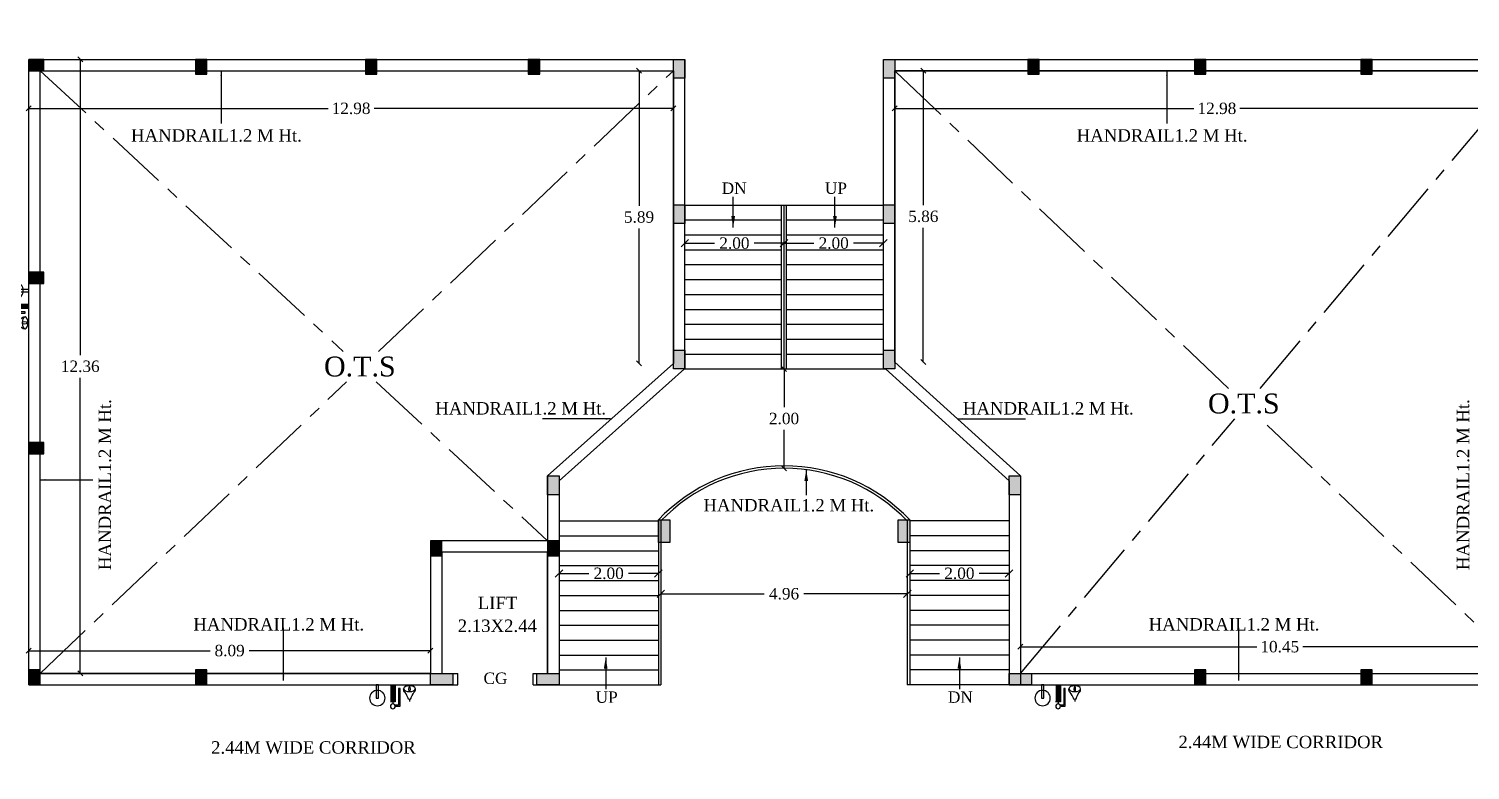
# Model space of a CAD drawing. Header units: metres. Extents: x -53 to 471, y -924 to -843.
# Drawn here: x 134.95 to 163.98, y -903.74 to -888.81 of the extents above; entities that cross this region are included whole.
import ezdxf
from ezdxf.enums import TextEntityAlignment as Align

# ---------------------------------------------------------------- set-up
doc = ezdxf.new("R2010")
doc.units = ezdxf.units.M
doc.header["$MEASUREMENT"] = 0
doc.header["$PDMODE"] = 3
doc.linetypes.add('CENTER', pattern=[2, 1.25, -0.25, 0.25, -0.25])
doc.layers.get('DEFPOINTS').update_dxf_attribs({"lineweight": 5})
doc.layers.add('BLK_1_FLR_2_BLT_UP_AREA_DEDUCT', color=27, linetype='Continuous')
doc.styles.add('Isa-', font='times.ttf')
doc.styles.add('STYLE2', font='times.ttf')
doc.dimstyles.new('Copy of ISO-25', dxfattribs={"dimscale": 0, "dimtxt": 0.23, "dimasz": 0.1, "dimexe": 1.25, "dimexo": 0.625, "dimgap": 0.11, "dimtad": 0, "dimtih": 1, "dimtoh": 1, "dimzin": 1, "dimdsep": 46, "dimtxsty": 'STYLE2', "dimblk": 'OBLIQUE', "dimcen": 0, "dimse1": 1, "dimse2": 1, "dimclrd": 1, "dimclrt": 3, "dimadec": 0, "dimazin": 2, "dimtfac": 1, "dimtix": 1, "dimtofl": 0, "dimtmove": 0, "dimatfit": 3, "dimfxl": 0, "dimtolj": 1, "dimarcsym": 0})
doc.dimstyles.new('ISO-25', dxfattribs={"dimscale": 0, "dimtxt": 0.23, "dimasz": 0.15, "dimexe": 1.25, "dimexo": 0.625, "dimgap": 0.11, "dimtad": 0, "dimtih": 1, "dimtoh": 1, "dimzin": 1, "dimdsep": 46, "dimtxsty": 'STYLE2', "dimblk": 'OBLIQUE', "dimcen": 0, "dimse1": 1, "dimse2": 1, "dimclrd": 1, "dimclrt": 3, "dimadec": 0, "dimazin": 2, "dimtfac": 1, "dimtix": 1, "dimtofl": 0, "dimtmove": 0, "dimatfit": 3, "dimfxl": 0, "dimtolj": 1, "dimarcsym": 0})

# ---------------------------------------------------------------- blocks, each defined once
blk = doc.blocks.new('_Oblique')
at = {"color": 0, "linetype": 'ByBlock', "lineweight": -2}
blk.add_line((-0.5, -0.5), (0.5, 0.5), dxfattribs=at)
blk = doc.blocks.new('*D616')
at = {"color": 1, "lineweight": -2}
for p, q in [((150.164, -893.129), (150.766, -893.129)), ((152.164, -893.129), (151.561, -893.129))]:
    blk.add_line(p, q, dxfattribs=at)
at = {"layer": 'DEFPOINTS', "color": 0}
for p in [(150.164, -893.129), (152.164, -893.129), (152.164, -893.129)]:
    blk.add_point(p, dxfattribs=at)
at = {"color": 1, "lineweight": -2, "xscale": 0.15, "yscale": 0.15, "zscale": 0.15, "rotation": 180}
blk.add_blockref('_Oblique', (150.164, -893.129), dxfattribs=at)
at = {"color": 1, "lineweight": -2, "xscale": 0.15, "yscale": 0.15, "zscale": 0.15}
blk.add_blockref('_Oblique', (152.164, -893.129), dxfattribs=at)
at = {"color": 3, "insert": (151.164, -893.129), "char_height": 0.23, "attachment_point": 5, "style": 'STYLE2'}
blk.add_mtext('\\A1;2.00', dxfattribs=at)
blk = doc.blocks.new('*D617')
at = {"color": 1, "lineweight": -2}
for p, q in [((148.164, -893.129), (148.766, -893.129)), ((150.164, -893.129), (149.561, -893.129))]:
    blk.add_line(p, q, dxfattribs=at)
at = {"layer": 'DEFPOINTS', "color": 0}
for p in [(148.164, -893.129), (148.164, -893.129), (150.164, -893.129)]:
    blk.add_point(p, dxfattribs=at)
at = {"color": 1, "lineweight": -2, "xscale": 0.15, "yscale": 0.15, "zscale": 0.15, "rotation": 180}
blk.add_blockref('_Oblique', (148.164, -893.129), dxfattribs=at)
at = {"color": 1, "lineweight": -2, "xscale": 0.15, "yscale": 0.15, "zscale": 0.15}
blk.add_blockref('_Oblique', (150.164, -893.129), dxfattribs=at)
at = {"color": 3, "insert": (149.164, -893.129), "char_height": 0.23, "attachment_point": 5, "style": 'STYLE2'}
blk.add_mtext('\\A1;2.00', dxfattribs=at)
blk = doc.blocks.new('*D618')
at = {"color": 1, "lineweight": -2}
for p, q in [((147.682, -900.188), (149.766, -900.188)), ((152.646, -900.188), (150.562, -900.188))]:
    blk.add_line(p, q, dxfattribs=at)
at = {"layer": 'DEFPOINTS', "color": 0}
for p in [(147.682, -899.777), (152.646, -899.921), (152.646, -900.188)]:
    blk.add_point(p, dxfattribs=at)
at = {"color": 1, "lineweight": -2, "xscale": 0.15, "yscale": 0.15, "zscale": 0.15, "rotation": 180}
blk.add_blockref('_Oblique', (147.682, -900.188), dxfattribs=at)
at = {"color": 1, "lineweight": -2, "xscale": 0.15, "yscale": 0.15, "zscale": 0.15}
blk.add_blockref('_Oblique', (152.646, -900.188), dxfattribs=at)
at = {"color": 3, "insert": (150.164, -900.188), "char_height": 0.23, "attachment_point": 5, "style": 'STYLE2'}
blk.add_mtext('\\A1;4.96', dxfattribs=at)
blk = doc.blocks.new('*D619')
at = {"color": 1, "lineweight": -2}
for p, q in [((152.696, -899.777), (153.298, -899.777)), ((154.696, -899.777), (154.093, -899.777))]:
    blk.add_line(p, q, dxfattribs=at)
at = {"layer": 'DEFPOINTS', "color": 0}
for p in [(152.696, -899.777), (154.696, -899.777), (154.696, -899.777)]:
    blk.add_point(p, dxfattribs=at)
at = {"color": 1, "lineweight": -2, "xscale": 0.15, "yscale": 0.15, "zscale": 0.15, "rotation": 180}
blk.add_blockref('_Oblique', (152.696, -899.777), dxfattribs=at)
at = {"color": 1, "lineweight": -2, "xscale": 0.15, "yscale": 0.15, "zscale": 0.15}
blk.add_blockref('_Oblique', (154.696, -899.777), dxfattribs=at)
at = {"color": 3, "insert": (153.696, -899.777), "char_height": 0.23, "attachment_point": 5, "style": 'STYLE2'}
blk.add_mtext('\\A1;2.00', dxfattribs=at)
blk = doc.blocks.new('*D620')
at = {"color": 1, "lineweight": -2}
for p, q in [((145.632, -899.777), (146.235, -899.777)), ((147.632, -899.777), (147.03, -899.777))]:
    blk.add_line(p, q, dxfattribs=at)
at = {"layer": 'DEFPOINTS', "color": 0}
for p in [(145.632, -899.777), (147.632, -899.777), (147.632, -899.777)]:
    blk.add_point(p, dxfattribs=at)
at = {"color": 1, "lineweight": -2, "xscale": 0.15, "yscale": 0.15, "zscale": 0.15, "rotation": 180}
blk.add_blockref('_Oblique', (145.632, -899.777), dxfattribs=at)
at = {"color": 1, "lineweight": -2, "xscale": 0.15, "yscale": 0.15, "zscale": 0.15}
blk.add_blockref('_Oblique', (147.632, -899.777), dxfattribs=at)
at = {"color": 3, "insert": (146.632, -899.777), "char_height": 0.23, "attachment_point": 5, "style": 'STYLE2'}
blk.add_mtext('\\A1;2.00', dxfattribs=at)
blk = doc.blocks.new('*D730')
at = {"color": 1, "lineweight": -2}
for p, q in [((150.164, -895.661), (150.164, -896.433)), ((150.164, -897.661), (150.164, -896.888))]:
    blk.add_line(p, q, dxfattribs=at)
at = {"layer": 'DEFPOINTS', "color": 0}
for p in [(150.109, -895.661), (150.164, -895.661), (150.164, -897.661)]:
    blk.add_point(p, dxfattribs=at)
at = {"color": 1, "lineweight": -2, "xscale": 0.1, "yscale": 0.1, "zscale": 0.1}
for p, rotation in [((150.164, -895.661), 90), ((150.164, -897.661), 270)]:
    blk.add_blockref('_Oblique', p, dxfattribs=dict(at, rotation=rotation))
at = {"color": 3, "insert": (150.164, -896.661), "char_height": 0.23, "attachment_point": 5, "style": 'STYLE2'}
blk.add_mtext('\\A1;2.00', dxfattribs=at)
blk = doc.blocks.new('FIRE')
at = {"lineweight": 25}
blk.add_hatch(color=256, dxfattribs=at).paths.add_polyline_path([(4776.393, 1592.591), (4776.49, 1592.591), (4776.49, 1592.93), (4776.393, 1592.93)])
for p, q in [((4776.442, 1592.93), (4776.442, 1592.975)), ((4776.559, 1592.998), (4776.483, 1592.998)), ((4776.49, 1593.023), (4776.587, 1593.023)), ((4776.559, 1592.664), (4776.559, 1592.998)), ((4776.587, 1593.023), (4776.587, 1592.664)), ((4776.49, 1592.93), (4776.393, 1592.93)), ((4776.49, 1592.591), (4776.49, 1592.93)), ((4776.587, 1592.664), (4776.559, 1592.664))]:
    blk.add_line(p, q, dxfattribs=at)
at = {"color": 0, "lineweight": 25, "ltscale": 60}
blk.add_line((4776.778, 1592.887), (4776.778, 1592.923), dxfattribs=at)
blk.add_lwpolyline([(4776.105, 1592.857), (4776.155, 1592.857), (4776.155, 1592.59), (4776.105, 1592.59)], close=True)
at = {"color": 1}
blk.add_circle((4776.13, 1592.857), 0.155, dxfattribs=at)
at = {"lineweight": 25}
blk.add_circle((4776.442, 1593.023), 0.0482, dxfattribs=at)
at = {"color": 0, "lineweight": 25, "ltscale": 60}
blk.add_arc((4776.778, 1592.861), 0.0262, 0, 180, dxfattribs=at)
for centre, major_axis, ratio in [((4776.778, 1592.668), (-0.118, 0), 0.493287), ((4776.778, 1592.676), (0, -0.0501), 0.352249)]:
    blk.add_ellipse(centre, major_axis=major_axis, ratio=ratio, dxfattribs=at)
for points in [[(4776.752, 1592.861), (4776.688, 1592.746), (4776.664, 1592.71), (4776.66, 1592.671)], [(4776.804, 1592.861), (4776.868, 1592.746), (4776.891, 1592.71), (4776.896, 1592.671)]]:
    blk.add_spline(points, degree=3, dxfattribs=at)
blk = doc.blocks.new('*D535')
at = {"color": 1, "lineweight": -2}
for p, q in [((134.952, -890.416), (140.981, -890.416)), ((147.934, -890.416), (141.905, -890.416))]:
    blk.add_line(p, q, dxfattribs=at)
at = {"layer": 'DEFPOINTS', "color": 0}
for p in [(134.952, -889.658), (147.934, -889.658), (147.934, -890.416)]:
    blk.add_point(p, dxfattribs=at)
at = {"color": 1, "lineweight": -2, "xscale": 0.1, "yscale": 0.1, "zscale": 0.1, "rotation": 180}
blk.add_blockref('_Oblique', (134.952, -890.416), dxfattribs=at)
at = {"color": 1, "lineweight": -2, "xscale": 0.1, "yscale": 0.1, "zscale": 0.1}
blk.add_blockref('_Oblique', (147.934, -890.416), dxfattribs=at)
at = {"color": 3, "insert": (141.443, -890.416), "char_height": 0.23, "attachment_point": 5, "style": 'STYLE2'}
blk.add_mtext('\\A1;12.98', dxfattribs=at)
blk = doc.blocks.new('*D536')
at = {"color": 1, "lineweight": -2}
for p, q in [((135.988, -889.428), (135.988, -895.382)), ((135.988, -901.791), (135.988, -895.837))]:
    blk.add_line(p, q, dxfattribs=at)
at = {"layer": 'DEFPOINTS', "color": 0}
for p in [(135.182, -889.428), (135.182, -901.791), (135.988, -901.791)]:
    blk.add_point(p, dxfattribs=at)
at = {"color": 1, "lineweight": -2, "xscale": 0.1, "yscale": 0.1, "zscale": 0.1}
for p, rotation in [((135.988, -889.428), 90), ((135.988, -901.791), 270)]:
    blk.add_blockref('_Oblique', p, dxfattribs=dict(at, rotation=rotation))
at = {"color": 3, "insert": (135.988, -895.609), "char_height": 0.23, "attachment_point": 5, "style": 'STYLE2'}
blk.add_mtext('\\A1;12.36', dxfattribs=at)
blk = doc.blocks.new('*D537')
at = {"color": 1, "lineweight": -2}
for p, q in [((152.394, -890.416), (158.421, -890.416)), ((165.372, -890.416), (159.345, -890.416))]:
    blk.add_line(p, q, dxfattribs=at)
at = {"layer": 'DEFPOINTS', "color": 0}
for p in [(152.394, -889.658), (165.372, -889.658), (152.394, -890.416)]:
    blk.add_point(p, dxfattribs=at)
at = {"color": 1, "lineweight": -2, "xscale": 0.1, "yscale": 0.1, "zscale": 0.1, "rotation": 180}
blk.add_blockref('_Oblique', (152.394, -890.416), dxfattribs=at)
at = {"color": 1, "lineweight": -2, "xscale": 0.1, "yscale": 0.1, "zscale": 0.1}
blk.add_blockref('_Oblique', (165.372, -890.416), dxfattribs=at)
at = {"color": 3, "insert": (158.883, -890.416), "char_height": 0.23, "attachment_point": 5, "style": 'STYLE2'}
blk.add_mtext('\\A1;12.98', dxfattribs=at)
blk = doc.blocks.new('*D539')
at = {"color": 1, "lineweight": -2}
for p, q in [((154.926, -901.254), (159.688, -901.254)), ((165.372, -901.254), (160.61, -901.254))]:
    blk.add_line(p, q, dxfattribs=at)
at = {"layer": 'DEFPOINTS', "color": 0}
for p in [(165.372, -901.254), (154.926, -901.791), (165.372, -901.791)]:
    blk.add_point(p, dxfattribs=at)
at = {"color": 1, "lineweight": -2, "xscale": 0.1, "yscale": 0.1, "zscale": 0.1, "rotation": 180}
blk.add_blockref('_Oblique', (154.926, -901.254), dxfattribs=at)
at = {"color": 1, "lineweight": -2, "xscale": 0.1, "yscale": 0.1, "zscale": 0.1}
blk.add_blockref('_Oblique', (165.372, -901.254), dxfattribs=at)
at = {"color": 3, "insert": (160.149, -901.254), "char_height": 0.23, "attachment_point": 5, "style": 'STYLE2'}
blk.add_mtext('\\A1;10.45', dxfattribs=at)
blk = doc.blocks.new('*D540')
at = {"color": 1, "lineweight": -2}
for p, q in [((134.952, -901.333), (138.608, -901.333)), ((143.042, -901.333), (139.387, -901.333))]:
    blk.add_line(p, q, dxfattribs=at)
at = {"layer": 'DEFPOINTS', "color": 0}
for p in [(143.042, -901.333), (134.952, -901.791), (143.042, -901.791)]:
    blk.add_point(p, dxfattribs=at)
at = {"color": 1, "lineweight": -2, "xscale": 0.1, "yscale": 0.1, "zscale": 0.1, "rotation": 180}
blk.add_blockref('_Oblique', (134.952, -901.333), dxfattribs=at)
at = {"color": 1, "lineweight": -2, "xscale": 0.1, "yscale": 0.1, "zscale": 0.1}
blk.add_blockref('_Oblique', (143.042, -901.333), dxfattribs=at)
at = {"color": 3, "insert": (138.997, -901.333), "char_height": 0.23, "attachment_point": 5, "style": 'STYLE2'}
blk.add_mtext('\\A1;8.09', dxfattribs=at)
blk = doc.blocks.new('*D541')
at = {"color": 1, "lineweight": -2}
for p, q in [((147.243, -889.658), (147.243, -892.377)), ((147.243, -895.55), (147.243, -892.831))]:
    blk.add_line(p, q, dxfattribs=at)
at = {"layer": 'DEFPOINTS', "color": 0}
for p in [(147.243, -889.658), (147.934, -889.658), (147.934, -895.55)]:
    blk.add_point(p, dxfattribs=at)
at = {"color": 1, "lineweight": -2, "xscale": 0.1, "yscale": 0.1, "zscale": 0.1}
for p, rotation in [((147.243, -889.658), 90), ((147.243, -895.55), 270)]:
    blk.add_blockref('_Oblique', p, dxfattribs=dict(at, rotation=rotation))
at = {"color": 3, "insert": (147.243, -892.604), "char_height": 0.23, "attachment_point": 5, "style": 'STYLE2'}
blk.add_mtext('\\A1;5.89', dxfattribs=at)
blk = doc.blocks.new('*D542')
at = {"color": 1, "lineweight": -2}
for p, q in [((152.969, -889.658), (152.969, -892.363)), ((152.969, -895.522), (152.969, -892.817))]:
    blk.add_line(p, q, dxfattribs=at)
at = {"layer": 'DEFPOINTS', "color": 0}
for p in [(152.394, -889.658), (152.394, -895.522), (152.969, -895.522)]:
    blk.add_point(p, dxfattribs=at)
at = {"color": 1, "lineweight": -2, "xscale": 0.1, "yscale": 0.1, "zscale": 0.1}
for p, rotation in [((152.969, -889.658), 90), ((152.969, -895.522), 270)]:
    blk.add_blockref('_Oblique', p, dxfattribs=dict(at, rotation=rotation))
at = {"color": 3, "insert": (152.969, -892.59), "char_height": 0.23, "attachment_point": 5, "style": 'STYLE2'}
blk.add_mtext('\\A1;5.86', dxfattribs=at)
blk = doc.blocks.new('tgt')
for color, points in [(1, [(-41.25, 24.552), (-41.25, 24.782), (-41.55, 24.782), (-41.55, 24.552)]), (1, [(-38.195, 24.482), (-37.965, 24.482), (-37.965, 24.782), (-38.195, 24.782)]), (1, [(-34.77, 24.482), (-34.54, 24.482), (-34.54, 24.782), (-34.77, 24.782)]), (1, [(-31.49, 24.482), (-31.26, 24.482), (-31.26, 24.782), (-31.49, 24.782)]), (2, [(-28.568, 24.402), (-28.338, 24.402), (-28.338, 24.782), (-28.568, 24.782)]), (2, [(-24.338, 24.402), (-24.108, 24.402), (-24.108, 24.782), (-24.338, 24.782)]), (1, [(-21.43, 24.482), (-21.2, 24.482), (-21.2, 24.782), (-21.43, 24.782)]), (1, [(-18.07, 24.482), (-17.84, 24.482), (-17.84, 24.782), (-18.07, 24.782)]), (1, [(-14.72, 24.482), (-14.49, 24.482), (-14.49, 24.782), (-14.72, 24.782)]), (2, [(-28.568, 21.476), (-28.338, 21.476), (-28.338, 21.856), (-28.568, 21.856)]), (2, [(-24.338, 21.476), (-24.108, 21.476), (-24.108, 21.856), (-24.338, 21.856)]), (1, [(-41.25, 20.27), (-41.25, 20.5), (-41.55, 20.5), (-41.55, 20.27)]), (2, [(-28.568, 18.55), (-28.338, 18.55), (-28.338, 18.93), (-28.568, 18.93)]), (2, [(-24.338, 18.55), (-24.108, 18.55), (-24.108, 18.93), (-24.338, 18.93)]), (1, [(-41.25, 16.84), (-41.25, 17.07), (-41.55, 17.07), (-41.55, 16.84)]), (2, [(-31.1, 16.017), (-30.87, 16.017), (-30.87, 16.397), (-31.1, 16.397)]), (2, [(-21.807, 16.017), (-21.577, 16.017), (-21.577, 16.397), (-21.807, 16.397)]), (3, [(-28.87, 15.057), (-28.87, 15.51), (-28.64, 15.51), (-28.64, 15.057)]), (3, [(-24.037, 15.057), (-24.037, 15.51), (-23.807, 15.51), (-23.807, 15.057)]), (1, [(-33.46, 14.79), (-33.23, 14.79), (-33.23, 15.09), (-33.46, 15.09)]), (1, [(-31.1, 14.79), (-30.87, 14.79), (-30.87, 15.09), (-31.1, 15.09)]), (1, [(-41.55, 12.19), (-41.32, 12.19), (-41.32, 12.49), (-41.55, 12.49)]), (1, [(-38.195, 12.19), (-37.965, 12.19), (-37.965, 12.49), (-38.195, 12.49)]), (1, [(-18.07, 12.19), (-17.84, 12.19), (-17.84, 12.49), (-18.07, 12.49)]), (1, [(-14.72, 12.19), (-14.49, 12.19), (-14.49, 12.49), (-14.72, 12.49)])]:
    blk.add_hatch(color=color).paths.add_polyline_path(points)
at = {"ltscale": 3}
for color, points in [(4, [(-33.01, 12.42), (-33.46, 12.42), (-33.46, 12.19), (-33.01, 12.19)]), (6, [(-31.32, 12.42), (-31.32, 12.19), (-30.87, 12.19), (-30.87, 12.42)]), (6, [(-21.807, 12.42), (-21.807, 12.19), (-21.357, 12.19), (-21.357, 12.42)])]:
    blk.add_hatch(color=color, dxfattribs=at).paths.add_polyline_path(points)
at = {"color": 1, "ltscale": 3}
for points in [[(-41.25, 24.552), (-41.25, 24.782), (-41.55, 24.782), (-41.55, 24.552)], [(-38.195, 24.482), (-37.965, 24.482), (-37.965, 24.782), (-38.195, 24.782)], [(-34.77, 24.482), (-34.54, 24.482), (-34.54, 24.782), (-34.77, 24.782)], [(-31.49, 24.482), (-31.26, 24.482), (-31.26, 24.782), (-31.49, 24.782)], [(-21.43, 24.482), (-21.2, 24.482), (-21.2, 24.782), (-21.43, 24.782)], [(-18.07, 24.482), (-17.84, 24.482), (-17.84, 24.782), (-18.07, 24.782)], [(-14.72, 24.482), (-14.49, 24.482), (-14.49, 24.782), (-14.72, 24.782)], [(-41.25, 20.27), (-41.25, 20.5), (-41.55, 20.5), (-41.55, 20.27)], [(-41.25, 16.84), (-41.25, 17.07), (-41.55, 17.07), (-41.55, 16.84)], [(-33.46, 14.79), (-33.23, 14.79), (-33.23, 15.09), (-33.46, 15.09)], [(-31.1, 14.79), (-30.87, 14.79), (-30.87, 15.09), (-31.1, 15.09)], [(-41.55, 12.19), (-41.32, 12.19), (-41.32, 12.49), (-41.55, 12.49)], [(-38.195, 12.19), (-37.965, 12.19), (-37.965, 12.49), (-38.195, 12.49)], [(-18.07, 12.19), (-17.84, 12.19), (-17.84, 12.49), (-18.07, 12.49)], [(-14.72, 12.19), (-14.49, 12.19), (-14.49, 12.49), (-14.72, 12.49)]]:
    blk.add_lwpolyline(points, close=True, dxfattribs=at)
at = {"color": 2}
for points in [[(-28.568, 24.402), (-28.568, 24.782), (-28.338, 24.782), (-28.338, 24.402)], [(-24.338, 24.402), (-24.338, 24.782), (-24.108, 24.782), (-24.108, 24.402)], [(-28.568, 21.476), (-28.568, 21.856), (-28.338, 21.856), (-28.338, 21.476)], [(-24.338, 21.476), (-24.338, 21.856), (-24.108, 21.856), (-24.108, 21.476)], [(-28.568, 18.55), (-28.568, 18.93), (-28.338, 18.93), (-28.338, 18.55)], [(-24.338, 18.55), (-24.338, 18.93), (-24.108, 18.93), (-24.108, 18.55)], [(-31.1, 16.017), (-31.1, 16.397), (-30.87, 16.397), (-30.87, 16.017)], [(-21.807, 16.017), (-21.807, 16.397), (-21.577, 16.397), (-21.577, 16.017)]]:
    blk.add_lwpolyline(points, close=True, dxfattribs=at)
at = {"color": 3, "lineweight": -3}
for points in [[(-28.87, 15.057), (-28.87, 15.51), (-28.64, 15.51), (-28.64, 15.057)], [(-24.037, 15.057), (-24.037, 15.51), (-23.807, 15.51), (-23.807, 15.057)]]:
    blk.add_lwpolyline(points, close=True, dxfattribs=at)
at = {"color": 4}
blk.add_lwpolyline([(-33.46, 12.42), (-33.01, 12.42), (-33.01, 12.19), (-33.46, 12.19)], close=True, dxfattribs=at)
at = {"color": 6}
for points in [[(-31.32, 12.42), (-30.87, 12.42), (-30.87, 12.19), (-31.32, 12.19)], [(-21.807, 12.42), (-21.357, 12.42), (-21.357, 12.19), (-21.807, 12.19)]]:
    blk.add_lwpolyline(points, close=True, dxfattribs=at)
blk = doc.blocks.new('*D745')
at = {"color": 1, "lineweight": -2, "ltscale": 3}
for p, q in [((120.691, -874.388), (120.691, -896.657)), ((120.691, -919.381), (120.691, -897.112))]:
    blk.add_line(p, q, dxfattribs=at)
at = {"layer": 'DEFPOINTS', "color": 0, "ltscale": 3}
for p in [(129.232, -874.388), (120.691, -919.381), (141.662, -919.381)]:
    blk.add_point(p, dxfattribs=at)
at = {"color": 1, "lineweight": -2, "ltscale": 3, "xscale": 0.1, "yscale": 0.1, "zscale": 0.1}
for p, rotation in [((120.691, -874.388), 90), ((120.691, -919.381), 270)]:
    blk.add_blockref('_Oblique', p, dxfattribs=dict(at, rotation=rotation))
at = {"color": 3, "ltscale": 3, "insert": (120.691, -896.884), "char_height": 0.23, "attachment_point": 5, "style": 'STYLE2'}
blk.add_mtext('\\A1;44.99', dxfattribs=at)
blk = doc.blocks.new('*D774')
at = {"color": 1, "lineweight": -2, "ltscale": 3}
for p, q in [((179.831, -874.388), (179.831, -896.657)), ((179.831, -919.381), (179.831, -897.112))]:
    blk.add_line(p, q, dxfattribs=at)
at = {"layer": 'DEFPOINTS', "color": 0, "ltscale": 3}
for p in [(171.092, -874.388), (179.831, -874.388), (158.662, -919.381)]:
    blk.add_point(p, dxfattribs=at)
at = {"color": 1, "lineweight": -2, "ltscale": 3, "xscale": 0.1, "yscale": 0.1, "zscale": 0.1}
for p, rotation in [((179.831, -874.388), 90), ((179.831, -919.381), 270)]:
    blk.add_blockref('_Oblique', p, dxfattribs=dict(at, rotation=rotation))
at = {"color": 3, "ltscale": 3, "insert": (179.831, -896.884), "char_height": 0.23, "attachment_point": 5, "style": 'STYLE2'}
blk.add_mtext('\\A1;44.99', dxfattribs=at)

msp = doc.modelspace()

# ---------------------------------------------------------------- linework, layer by layer
for p, q in [((134.95223, -889.42821), (148.16388, -889.42821)), ((134.95223, -902.02055), (134.95223, -889.42821)), ((135.18223, -901.79055), (135.18223, -889.42821)), ((148.16388, -895.66055), (148.16388, -889.42821)), ((152.16388, -889.42821), (165.37223, -889.42821)), ((152.16388, -895.66055), (152.16388, -889.42821)), ((134.95223, -889.65821), (147.93388, -889.65821)), ((147.93388, -895.55011), (147.93388, -889.65821)), ((152.39388, -889.65821), (165.37223, -889.65821)), ((152.39388, -895.52163), (152.39388, -889.65821)), ((148.16388, -892.36055), (152.16388, -892.36055)), ((150.11388, -895.66055), (150.11388, -892.36055)), ((150.16388, -895.66055), (150.16388, -892.36055)), ((150.21388, -895.66055), (150.21388, -892.36055)), ((148.16388, -892.66055), (150.11388, -892.66055)), ((150.21388, -892.66055), (152.16388, -892.66055)), ((148.16388, -892.96055), (150.11388, -892.96055)), ((150.21388, -892.96055), (152.16388, -892.96055)), ((148.16388, -893.26055), (150.11388, -893.26055)), ((150.21388, -893.26055), (152.16388, -893.26055)), ((148.16388, -893.56055), (150.11388, -893.56055)), ((150.21388, -893.56055), (152.16388, -893.56055)), ((148.16388, -893.86055), (150.11388, -893.86055)), ((150.21388, -893.86055), (152.16388, -893.86055)), ((148.16388, -894.16055), (150.11388, -894.16055)), ((150.21388, -894.16055), (152.16388, -894.16055)), ((148.16388, -894.46055), (150.11388, -894.46055)), ((150.21388, -894.46055), (152.16388, -894.46055)), ((148.16388, -894.76055), (150.11388, -894.76055)), ((150.21388, -894.76055), (152.16388, -894.76055)), ((148.16388, -895.06055), (150.11388, -895.06055)), ((150.21388, -895.06055), (152.16388, -895.06055)), ((148.16388, -895.36055), (150.11388, -895.36055)), ((150.21388, -895.36055), (152.16388, -895.36055)), ((145.63223, -897.91654), (148.15543, -895.66055)), ((148.15543, -895.66055), (152.20656, -895.66055)), ((152.20656, -895.66055), (154.69552, -897.91146)), ((145.40223, -897.81366), (145.40223, -899.12055)), ((145.63223, -897.91654), (145.63223, -902.02055)), ((154.69552, -897.91146), (154.69552, -902.02055)), ((154.92552, -897.81366), (154.92552, -902.02055)), ((145.63223, -898.72055), (147.63223, -898.72055)), ((147.63223, -898.70103), (147.63223, -902.02055)), ((147.68223, -898.72055), (147.68223, -902.02055)), ((152.64552, -898.72055), (152.64552, -902.02055)), ((152.69552, -898.70103), (152.69552, -902.02055)), ((154.69552, -898.72055), (152.69552, -898.72055)), ((145.63223, -899.02055), (147.63223, -899.02055)), ((154.69552, -899.02055), (152.69552, -899.02055)), ((145.40223, -899.12055), (143.04223, -899.12055)), ((143.04223, -899.12055), (143.04223, -901.79055)), ((145.40223, -899.35055), (143.27223, -899.35055)), ((143.27223, -899.35055), (143.27223, -901.79055)), ((145.40223, -899.35055), (145.40223, -901.79055)), ((145.40223, -901.79055), (145.40223, -899.35055)), ((145.63223, -899.32055), (147.63223, -899.32055)), ((154.69552, -899.32055), (152.69552, -899.32055)), ((145.63223, -899.62055), (147.63223, -899.62055)), ((154.69552, -899.62055), (152.69552, -899.62055)), ((145.63223, -899.92055), (147.63223, -899.92055)), ((154.69552, -899.92055), (152.69552, -899.92055)), ((145.63223, -900.22055), (147.63223, -900.22055)), ((154.69552, -900.22055), (152.69552, -900.22055)), ((145.63223, -900.52055), (147.63223, -900.52055)), ((154.69552, -900.52055), (152.69552, -900.52055)), ((145.63223, -900.82055), (147.63223, -900.82055)), ((154.69552, -900.82055), (152.69552, -900.82055)), ((145.63223, -901.12055), (147.63223, -901.12055)), ((154.69552, -901.12055), (152.69552, -901.12055)), ((145.63223, -901.42055), (147.63223, -901.42055)), ((154.69552, -901.42055), (152.69552, -901.42055)), ((134.95223, -901.79055), (143.04223, -901.79055)), ((143.27223, -901.79055), (143.59026, -901.79055)), ((143.59026, -902.02055), (143.59026, -901.79055)), ((145.11026, -901.79055), (145.40223, -901.79055)), ((145.11026, -902.02055), (145.11026, -901.79055)), ((145.63223, -901.72055), (147.63223, -901.72055)), ((154.69552, -901.72055), (152.69552, -901.72055)), ((154.92552, -901.79055), (165.37223, -901.79055)), ((134.95223, -902.02055), (143.59026, -902.02055)), ((145.11026, -902.02055), (147.68223, -902.02055)), ((154.69552, -902.02055), (152.64552, -902.02055)), ((154.69552, -902.02055), (165.37223, -902.02055))]:
    msp.add_line(p, q)
at = {"linetype": 'CENTER'}
for p, q in [((135.18223, -889.65821), (141.28545, -895.30897)), ((141.99467, -895.30897), (147.93388, -889.65821)), ((159.11534, -896.05323), (152.39388, -889.65821)), ((159.75694, -896.05323), (165.14223, -889.65821)), ((135.18223, -901.79055), (141.34995, -895.92238)), ((141.94798, -895.92238), (145.40223, -899.12055)), ((154.92552, -901.79055), (159.24039, -896.66664)), ((165.14552, -901.79055), (159.76007, -896.66664))]:
    msp.add_line(p, q, dxfattribs=at)
for points in [[(145.40223, -897.81366), (147.93388, -895.55011)], [(152.39388, -895.52163), (154.92552, -897.81366)]]:
    msp.add_lwpolyline(points)
for centre, radius, start, end in [((150.16388, -901.09449), 3.48394, 43.392835, 136.607165), ((150.16388, -901.09553), 3.43498, 43.741859, 136.258141)]:
    msp.add_arc(centre, radius, start, end)
at = {"layer": 'BLK_1_FLR_2_BLT_UP_AREA_DEDUCT', "color": 27}
for points in [[(135.18223, -889.65821), (147.93388, -889.65821), (147.93388, -895.55011), (145.40223, -897.81366), (145.40223, -899.12055), (143.04223, -899.12055), (143.04223, -901.79055), (135.18223, -901.79055)], [(165.14223, -889.65821), (152.39388, -889.65821), (152.39388, -895.52163), (154.92552, -897.81366), (154.92552, -899.12055), (154.92552, -901.79055), (154.92552, -901.79055), (165.14223, -901.79055)]]:
    msp.add_lwpolyline(points, close=True, dxfattribs=at)

# ---------------------------------------------------------------- block references
at = {"color": 4}
msp.add_blockref('tgt', (176.50223, -914.21055), dxfattribs=at)
at = {"xscale": -1}
for p, rotation in [((1727.54327, 3882.04612), 90), ((-4634.15778, 690.56972), 180), ((-4620.75883, 690.56972), 180)]:
    msp.add_blockref('FIRE', p, dxfattribs=dict(at, rotation=rotation))

# ---------------------------------------------------------------- texts
at = {"lineweight": -3, "style": 'Isa-'}
for p in [(138.77833, -891.08372), (157.82602, -891.08372), (144.90644, -896.57813), (155.53342, -896.57813), (140.03293, -900.92689), (159.27491, -900.92689)]:
    msp.add_text('HANDRAIL1.2 M Ht. ', height=0.25, dxfattribs=at).set_placement(p, align=Align.CENTER)
at = {"color": 4, "lineweight": -3, "style": 'Isa-'}
for s, p in [('DN', (149.15863, -892.1361)), ('UP', (151.20863, -892.1361))]:
    msp.add_text(s, height=0.23, rotation=360, dxfattribs=at).set_placement(p, align=Align.CENTER)
at = {"style": 'Isa-'}
for s, height, p in [('O.T.S', 0.4, (141.61931, -895.81119)), ('O.T.S', 0.4, (159.42389, -896.55546)), ('HANDRAIL1.2 M Ht. ', 0.25, (150.30677, -898.52915)), ('LIFT', 0.25, (144.39376, -900.49608)), ('2.13X2.44', 0.25, (144.38902, -900.95568)), ('2.44M WIDE CORRIDOR', 0.25, (140.68533, -903.40561)), ('2.44M WIDE CORRIDOR', 0.25, (160.16881, -903.2954))]:
    msp.add_text(s, height=height, dxfattribs=at).set_placement(p, align=Align.CENTER)
at = {"lineweight": -3, "style": 'Isa-'}
for p in [(136.60774, -897.94335), (163.96496, -897.94335)]:
    msp.add_text('HANDRAIL1.2 M Ht. ', height=0.25, rotation=90, dxfattribs=at).set_placement(p, align=Align.CENTER)
at = {"color": 4, "style": 'Isa-'}
for s, p in [('CG', (144.35145, -902.00327)), ('UP', (146.5912, -902.38242))]:
    msp.add_text(s, height=0.23, dxfattribs=at).set_placement(p, align=Align.CENTER)
at = {"color": 4, "lineweight": -3, "style": 'Isa-'}
msp.add_text('DN', height=0.23, dxfattribs=at).set_placement((153.71527, -902.38242), align=Align.CENTER)

# ---------------------------------------------------------------- dimensions: what is measured, and where the dimension line sits
at = {"color": 4, "ltscale": 3}
for base, p1, p2, picture, middle in [((120.69077, -919.38055), (129.23223, -874.38836), (141.66223, -919.38055), '*D745', (120.69077, -896.88446)), ((179.83091, -874.38836), (158.66223, -919.38055), (171.09223, -874.38836), '*D774', (179.83091, -896.88446))]:
    dim = msp.add_linear_dim(base=base, p1=p1, p2=p2, angle=90, dimstyle='Copy of ISO-25', override={"dimscale": 1}, dxfattribs=at)
    dim.commit()
    dim.dimension.update_dxf_attribs({"geometry": picture, "text_midpoint": middle})
at = {"color": 41}
for base, p1, p2, picture, middle in [((135.98847, -901.79055), (135.18223, -889.42821), (135.18223, -901.79055), '*D536', (135.98847, -895.60938)), ((147.24259, -889.65821), (147.93388, -895.55011), (147.93388, -889.65821), '*D541', (147.24259, -892.60416)), ((152.96873, -895.52163), (152.39388, -889.65821), (152.39388, -895.52163), '*D542', (152.96873, -892.58992))]:
    dim = msp.add_linear_dim(base=base, p1=p1, p2=p2, angle=90, dimstyle='Copy of ISO-25', override={"dimscale": 1}, dxfattribs=at)
    dim.commit()
    dim.dimension.update_dxf_attribs({"geometry": picture, "text_midpoint": middle})
for base, p1, p2, picture, middle in [((147.93388, -890.41565), (134.95223, -889.65821), (147.93388, -889.65821), '*D535', (141.44305, -890.41565)), ((152.39388, -890.41565), (165.37223, -889.65821), (152.39388, -889.65821), '*D537', (158.88305, -890.41565)), ((165.37223, -901.25448), (154.92552, -901.79055), (165.37223, -901.79055), '*D539', (160.14888, -901.25448)), ((143.04223, -901.33312), (134.95223, -901.79055), (143.04223, -901.79055), '*D540', (138.99723, -901.33312))]:
    dim = msp.add_linear_dim(base=base, p1=p1, p2=p2, dimstyle='Copy of ISO-25', override={"dimscale": 1}, dxfattribs=at)
    dim.commit()
    dim.dimension.update_dxf_attribs({"geometry": picture, "text_midpoint": middle})
for base, p1, p2, picture, middle in [((148.16388, -893.12865), (150.16388, -893.12865), (148.16388, -893.12865), '*D617', (149.16388, -893.12865)), ((152.16388, -893.12865), (150.16388, -893.12865), (152.16388, -893.12865), '*D616', (151.16388, -893.12865)), ((147.63223, -899.77683), (145.63223, -899.77683), (147.63223, -899.77683), '*D620', (146.63223, -899.77683)), ((154.69552, -899.77683), (152.69552, -899.77683), (154.69552, -899.77683), '*D619', (153.69552, -899.77683))]:
    dim = msp.add_linear_dim(base=base, p1=p1, p2=p2, dimstyle='ISO-25', override={"dimscale": 1})
    dim.commit()
    dim.dimension.update_dxf_attribs({"geometry": picture, "text_midpoint": middle})
dim = msp.add_linear_dim(base=(150.16388, -895.66055), p1=(150.16388, -897.66055), p2=(150.10888, -895.66055), angle=90, dimstyle='Copy of ISO-25', override={"dimscale": 1})
dim.commit()
dim.dimension.update_dxf_attribs({"geometry": '*D730', "text_midpoint": (150.16388, -896.66055)})
at = {"color": 2}
dim = msp.add_linear_dim(base=(152.64552, -900.18791), p1=(147.68223, -899.77746), p2=(152.64552, -899.92055), dimstyle='ISO-25', override={"dimscale": 1}, dxfattribs=at)
dim.commit()
dim.dimension.update_dxf_attribs({"geometry": '*D618', "text_midpoint": (150.16388, -900.18791)})

# ---------------------------------------------------------------- leaders
at = {"color": 41, "ltscale": 3}
for points in [[(138.82686, -889.65821), (138.82686, -890.71785)], [(157.87455, -889.65821), (157.87455, -890.71785)], [(146.66805, -896.66764), (145.30085, -896.66764)], [(153.6597, -896.66764), (155.02691, -896.66764)], [(135.18223, -897.89482), (136.24188, -897.89482)], [(140.08146, -901.93424), (140.08146, -900.87459)], [(159.32344, -901.93424), (159.32344, -900.87459)]]:
    msp.add_leader(points, dimstyle='Copy of ISO-25', override={"dimscale": 1}, dxfattribs=at)
at = {"color": 3, "lineweight": -3}
for points in [[(149.13888, -892.81265), (149.13888, -892.19705)], [(151.18888, -892.81265), (151.18888, -892.19705)], [(153.69552, -901.46787), (153.69552, -902.10574)]]:
    msp.add_leader(points, dimstyle='ISO-25', override={"dimscale": 1, "dimasz": 0.23}, dxfattribs=at)
msp.add_leader([(150.61098, -897.68977), (150.61098, -898.20376)], dimstyle='Copy of ISO-25', override={"dimscale": 1, "dimasz": 0.23})
at = {"color": 3}
msp.add_leader([(146.57145, -901.46787), (146.57145, -902.10574)], dimstyle='ISO-25', override={"dimscale": 1, "dimasz": 0.23}, dxfattribs=at)

doc.saveas('drawing.dxf')
